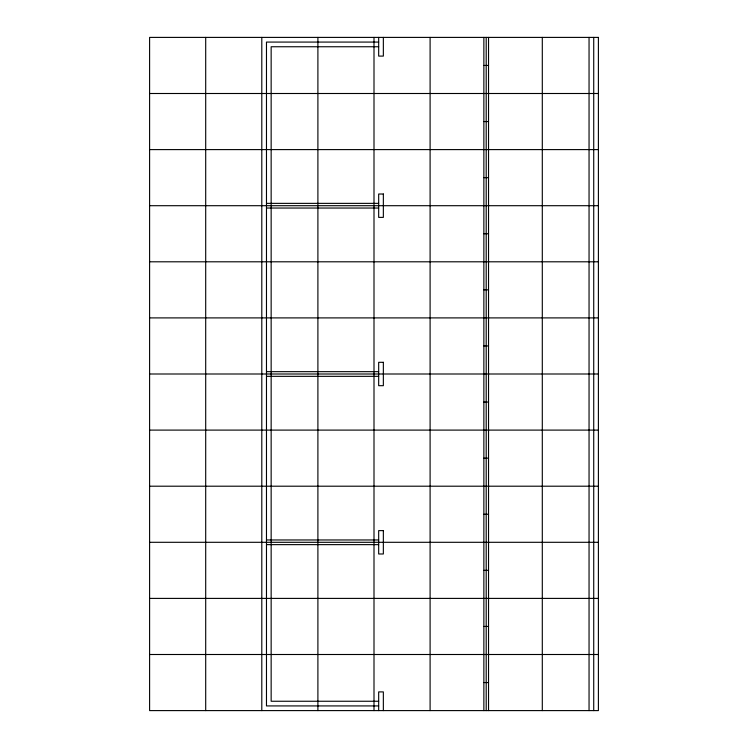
<?xml version="1.0" encoding="UTF-8"?>
<svg xmlns="http://www.w3.org/2000/svg" width="748" height="748" viewBox="0 0 748 748"><rect width="100%" height="100%" fill="white"/><g stroke="black" fill="none" stroke-linecap="round" stroke-linejoin="round"><path stroke-width="1.12" d="M378.675 42.075L266.475 42.075L266.475 705.925L378.675 705.925M378.675 46.75L271.15 46.75L271.15 701.25L378.675 701.25M483.863 65.45L488.538 65.45M149.6 93.5L598.4 93.5M483.863 121.55L488.538 121.55M149.6 149.6L598.4 149.6M483.863 177.65L488.538 177.65M266.475 203.363L378.675 203.363M149.6 205.7L598.4 205.7M266.475 208.038L378.675 208.038M483.863 233.75L488.538 233.75M149.6 261.8L598.4 261.8M483.863 289.85L488.538 289.85M149.6 317.9L598.4 317.9M483.863 345.95L488.538 345.95M266.475 371.663L378.675 371.663M149.6 374L598.4 374M266.475 376.338L378.675 376.338M483.863 402.05L488.538 402.05M149.6 430.1L598.4 430.1M483.863 458.15L488.538 458.15M149.6 486.2L598.4 486.2M483.863 514.25L488.538 514.25M266.475 539.962L378.675 539.962M149.6 542.3L598.4 542.3M266.475 544.638L378.675 544.638M483.863 570.35L488.538 570.35M149.6 598.4L598.4 598.4M483.863 626.45L488.538 626.45M149.6 654.5L598.4 654.5M483.863 682.55L488.538 682.55M593.725 37.4L593.725 710.6M589.05 37.4L589.05 710.6M542.3 37.4L542.3 710.6M488.538 37.4L488.538 710.6M486.2 37.4L486.2 710.6M483.863 37.4L483.863 710.6M430.1 37.4L430.1 710.6M383.35 37.4L383.35 56.1L378.675 56.1L378.675 37.4M383.35 710.6L383.35 691.9L378.675 691.9L378.675 710.6M374 37.4L374 710.6M317.9 37.4L317.9 710.6M261.8 37.4L261.8 710.6M205.7 37.4L205.7 710.6M598.4 37.4L149.6 37.4L149.6 710.6L598.4 710.6L598.4 37.4M383.35 194.013L378.675 194.013L378.675 217.388L383.35 217.388L383.35 194.013M383.35 362.312L378.675 362.312L378.675 385.688L383.35 385.688L383.35 362.312M383.35 530.613L378.675 530.613L378.675 553.988L383.35 553.988L383.35 530.613"/></g></svg>
